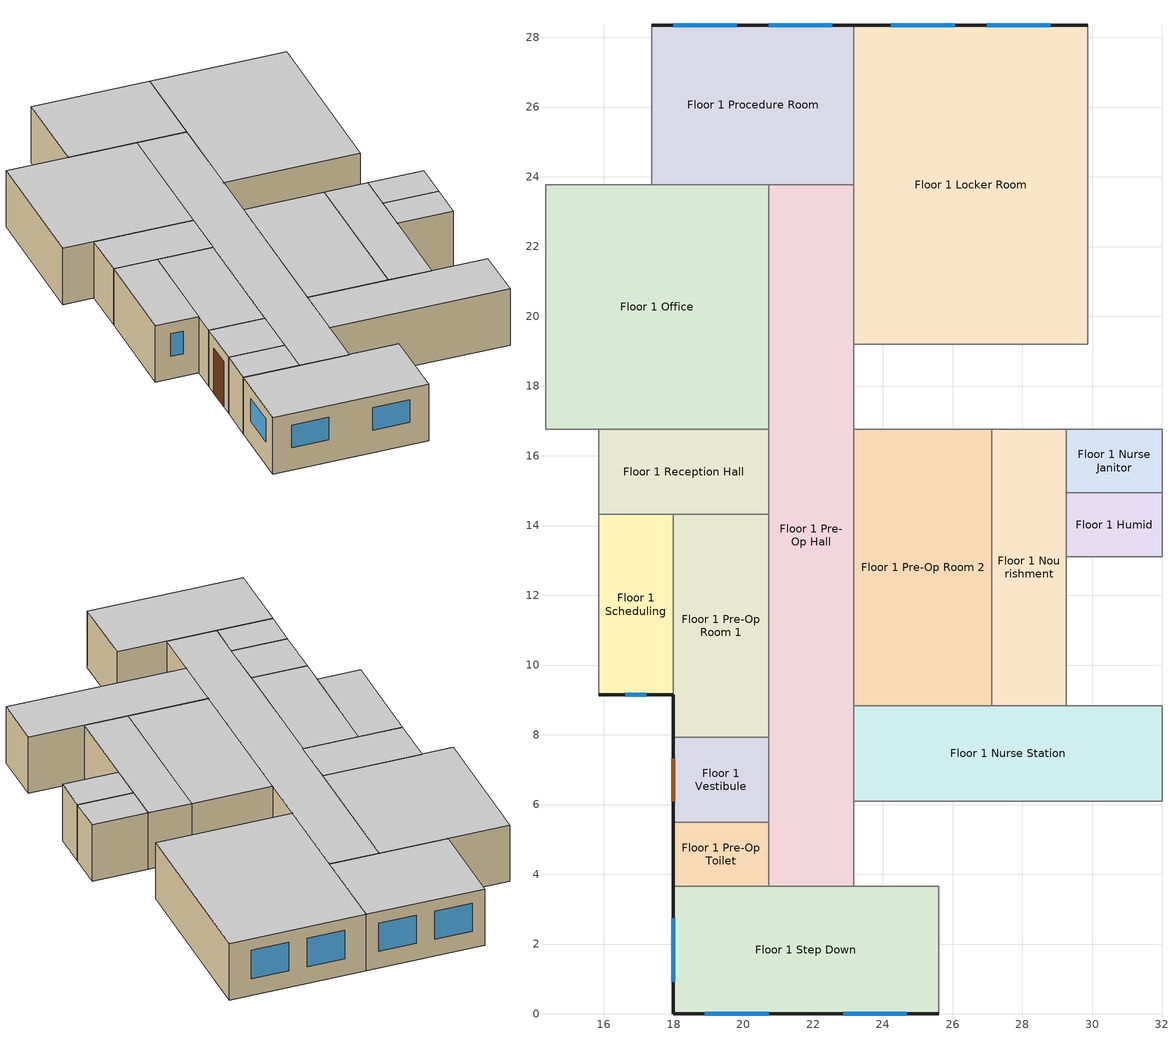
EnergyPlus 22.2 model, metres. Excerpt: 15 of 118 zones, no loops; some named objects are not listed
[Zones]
Floor 1 Reception Hall
 floor ground (ext-slab): 20.73,16.76 20.73,14.33 15.85,14.33 15.85,16.76 z0
 wall adiabatic (int-walls): 15.85,16.76 15.85,14.33 20.73,14.33 20.73,16.76 15.85,16.76 z0:3.05
 ceiling adiabatic (INT-FLOOR-UNDERSIDE): 20.73,16.76 15.85,16.76 15.85,14.33 20.73,14.33 z3.05
Floor 1 Pre-Op Toilet
 floor ground (ext-slab): 17.98,5.49 20.73,5.49 20.73,3.66 17.98,3.66 z0
 wall outside (Steel Frame Non-res Ext Wall): 17.98,5.49 17.98,3.66 z0:3.05
 wall adiabatic (int-walls): 17.98,3.66 20.73,3.66 20.73,5.49 17.98,5.49 z0:3.05
 ceiling adiabatic (INT-FLOOR-UNDERSIDE): 20.73,5.49 17.98,5.49 17.98,3.66 20.73,3.66 z3.05
Floor 1 Vestibule
 floor ground (ext-slab): 20.73,5.49 17.98,5.49 17.98,7.92 20.73,7.92 z0
 wall outside (Steel Frame Non-res Ext Wall): 17.98,7.92 17.98,5.49 z0:3.05
 wall adiabatic (int-walls): 17.98,5.49 20.73,5.49 20.73,7.92 17.98,7.92 z0:3.05
 door (Swinging Door Non-res): 17.98,7.32 17.98,6.1 z0:2.44
 ceiling adiabatic (INT-FLOOR-UNDERSIDE): 17.98,5.49 20.73,5.49 20.73,7.92 17.98,7.92 z3.05
Floor 1 Nourishment
 floor ground (ext-slab): 27.13,16.76 29.26,16.76 29.26,8.84 27.13,8.84 z0
 wall adiabatic (int-walls): 27.13,16.76 27.13,8.84 29.26,8.84 29.26,16.76 27.13,16.76 z0:3.05
 ceiling adiabatic (INT-FLOOR-UNDERSIDE): 29.26,16.76 27.13,16.76 27.13,8.84 29.26,8.84 z3.05
Floor 1 Office
 floor ground (ext-slab): 20.73,23.77 20.73,16.76 14.33,16.76 14.33,23.77 z0
 wall adiabatic (int-walls): 20.73,16.76 20.73,23.77 14.33,23.77 14.33,16.76 20.73,16.76 z0:3.05
 ceiling adiabatic (INT-FLOOR-UNDERSIDE): 20.73,16.76 20.73,23.77 14.33,23.77 14.33,16.76 z3.05
Floor 1 Nurse Janitor
 floor ground (ext-slab): 29.26,14.94 29.26,16.76 32,16.76 32,14.94 z0
 wall adiabatic (int-walls): 32,14.94 32,16.76 29.26,16.76 29.26,14.94 32,14.94 z0:3.05
 ceiling adiabatic (INT-FLOOR-UNDERSIDE): 32,16.76 29.26,16.76 29.26,14.94 32,14.94 z3.05
Floor 1 Pre-Op Hall
 floor ground (ext-slab): 20.73,3.66 20.73,23.77 23.16,23.77 23.16,3.66 z0
 wall adiabatic (int-walls): 20.73,23.77 20.73,3.66 23.16,3.66 23.16,23.77 20.73,23.77 z0:3.05
 ceiling adiabatic (INT-FLOOR-UNDERSIDE): 20.73,3.66 23.16,3.66 23.16,23.77 20.73,23.77 z3.05
Floor 1 Humid
 floor ground (ext-slab): 32,14.94 32,13.11 29.26,13.11 29.26,14.94 z0
 wall adiabatic (int-walls): 32,14.94 29.26,14.94 29.26,13.11 32,13.11 32,14.94 z0:3.05
 ceiling adiabatic (INT-FLOOR-UNDERSIDE): 32,13.11 32,14.94 29.26,14.94 29.26,13.11 z3.05
Floor 1 Scheduling
 floor ground (ext-slab): 17.98,9.14 15.85,9.14 15.85,14.33 17.98,14.33 z0
 wall outside (Steel Frame Non-res Ext Wall): 15.85,9.14 17.98,9.14 z0:3.05
 wall adiabatic (int-walls): 17.98,9.14 17.98,14.33 15.85,14.33 15.85,9.14 z0:3.05
 window (Window Non-res Fixed): 16.61,9.14 17.22,9.14 z1.22:2.44
 ceiling adiabatic (INT-FLOOR-UNDERSIDE): 15.85,9.14 17.98,9.14 17.98,14.33 15.85,14.33 z3.05
Floor 1 Nurse Station
 floor ground (ext-slab): 23.16,6.1 23.16,8.84 32,8.84 32,6.1 z0
 wall adiabatic (int-walls): 23.16,8.84 23.16,6.1 32,6.1 32,8.84 23.16,8.84 z0:3.05
 ceiling adiabatic (INT-FLOOR-UNDERSIDE): 23.16,6.1 32,6.1 32,8.84 23.16,8.84 z3.05
Floor 1 Pre-Op Room 1
 floor ground (ext-slab): 20.73,7.92 17.98,7.92 17.98,14.33 20.73,14.33 z0
 wall outside (Steel Frame Non-res Ext Wall): 17.98,9.14 17.98,7.92 z0:3.05
 wall adiabatic (int-walls): 17.98,7.92 20.73,7.92 20.73,14.33 17.98,14.33 17.98,9.14 z0:3.05
 ceiling adiabatic (INT-FLOOR-UNDERSIDE): 20.73,7.92 20.73,14.33 17.98,14.33 17.98,7.92 z3.05
Floor 1 Pre-Op Room 2
 floor ground (ext-slab): 27.13,16.76 27.13,8.84 23.16,8.84 23.16,16.76 z0
 wall adiabatic (int-walls): 27.13,8.84 27.13,16.76 23.16,16.76 23.16,8.84 27.13,8.84 z0:3.05
 ceiling adiabatic (INT-FLOOR-UNDERSIDE): 27.13,16.76 23.16,16.76 23.16,8.84 27.13,8.84 z3.05
Floor 1 Procedure Room
 floor ground (ext-slab): 17.37,28.35 23.16,28.35 23.16,23.77 17.37,23.77 z0
 wall outside (Steel Frame Non-res Ext Wall): 23.16,28.35 17.37,28.35 z0:3.05
 wall adiabatic (int-walls): 17.37,28.35 17.37,23.77 23.16,23.77 23.16,28.35 z0:3.05
 window (Window Non-res Fixed): 19.81,28.35 17.98,28.35 / 22.56,28.35 20.73,28.35 z0.91:2.44
 ceiling adiabatic (INT-FLOOR-UNDERSIDE): 23.16,23.77 23.16,28.35 17.37,28.35 17.37,23.77 z3.05
Floor 1 Locker Room
 floor ground (ext-slab): 23.16,28.35 29.87,28.35 29.87,19.2 23.16,19.2 z0
 wall outside (Steel Frame Non-res Ext Wall): 29.87,28.35 23.16,28.35 z0:3.05
 wall adiabatic (int-walls): 23.16,28.35 23.16,23.77 23.16,19.2 29.87,19.2 29.87,28.35 z0:3.05
 window (Window Non-res Fixed): 28.8,28.35 26.97,28.35 / 26.06,28.35 24.23,28.35 z0.91:2.44
 ceiling adiabatic (INT-FLOOR-UNDERSIDE): 29.87,28.35 23.16,28.35 23.16,19.2 29.87,19.2 z3.05
Floor 1 Step Down
 floor ground (ext-slab): 17.98,3.66 25.6,3.66 25.6,0 17.98,0 z0
 wall outside (Steel Frame Non-res Ext Wall): 17.98,3.66 17.98,0 25.6,0 z0:3.05
 wall adiabatic (int-walls): 25.6,0 25.6,3.66 17.98,3.66 z0:3.05
 window (Window Non-res Fixed): 18.9,0 20.73,0 / 22.86,0 24.69,0 / 17.98,2.74 17.98,0.91 z1.22:2.44
 ceiling adiabatic (INT-FLOOR-UNDERSIDE): 17.98,0 25.6,0 25.6,3.66 17.98,3.66 z3.05
[Building]
Ref Bldg OutPatient New2004_v1.3_5.0: North Axis {deg}=0; Terrain=City; Loads Convergence Tolerance Value {W}=0.04; Temperature Convergence Tolerance Value {deltaC}=0.2; Solar Distribution=FullInteriorAndExterior; Maximum Number of Warmup Days=25; Minimum Number of Warmup Days=6
[Site:Location]
USA NM-ALBUQUERQUE: Latitude {deg}=35.03; Longitude {deg}=-106.62; Time Zone {hr}=-7; Elevation {m}=1619
[SizingPeriod:DesignDay] Day of Month=21; Humidity Condition Type=Wetbulb; Barometric Pressure {Pa}=83328; Rain Indicator=No; Snow Indicator=No; Daylight Saving Time Indicator=No; Solar Model Indicator=ASHRAEClearSky
Name | Month | Day Type | Maximum Dry-Bulb Temperature {C} | Daily Dry-Bulb Temperature Range {deltaC} | Wetbulb or DewPoint at Maximum Dry-Bulb {C} | Wind Speed {m/s} | Wind Direction {deg} | Sky Clearness
ALBUQUERQUE Ann Htg 99.6% Condns DB | 1 | WinterDesignDay | -9 | 0 | -9 | 3.3 | 0 | 0
ALBUQUERQUE Ann Clg .4% Condns WB=>MDB | 7 | SummerDesignDay | 28.3 | 14.1 | 18.5 | 4.4 | 260 | 1
[Site:WaterMainsTemperature]
Calculation Method=CORRELATION; Annual Average Outdoor Air Temperature {C}=13.18; Maximum Difference In Monthly Average Outdoor Air Temperatures {deltaC}=24
[Site:GroundTemperature:BuildingSurface]
19.213, 19.212, 19.191, 19.196, 20.446, 21.39, 21.565, 21.74, 21.83, 19.836, 19.374, 19.272
[Construction]
Steel Frame Non-res Ext Wall: Wood Siding, Steel Frame NonRes Wall Insulation, 1/2IN Gypsum
ext-slab: HW CONCRETE, CP02 CARPET PAD
int-walls: 1/2IN Gypsum, 1/2IN Gypsum
INT-FLOOR-UNDERSIDE: CP02 CARPET PAD, MAT-CC05 4 HW CONCRETE
Window Non-res Fixed: NonRes Fixed Assembly Window
Swinging Door Non-res: Opaque Door panel NonRes
InteriorFurnishings: Std Wood 6inch
[Material] Thermal Absorptance=0.9
Name | Roughness | Thickness {m} | Conductivity {W/m-K} | Density {kg/m3} | Specific Heat {J/kg-K} | Solar Absorptance | Visible Absorptance
Steel Frame NonRes Wall Insulation | MediumRough | 0.0539159 | 0.049 | 265 | 836.8 | 0.7 | 0.7
Std Wood 6inch | MediumSmooth | 0.15 | 0.12 | 540 | 1210 | 0.7 | 0.7
Wood Siding | MediumSmooth | 0.01 | 0.11 | 544.62 | 1210 | 0.78 | 0.78
1/2IN Gypsum | Smooth | 0.0127 | 0.16 | 784.9 | 830 | 0.92 | 0.92
HW CONCRETE | Rough | 0.2032 | 1.311 | 2240 | 836.8 | 0.7 | 0.7
MAT-CC05 4 HW CONCRETE | Rough | 0.1016 | 1.311 | 2240 | 836.8 | 0.7 | 0.7
[WindowMaterial:SimpleGlazingSystem]
NonRes Fixed Assembly Window: U-Factor {W/m2-K}=3.23646; Solar Heat Gain Coefficient=0.39
[Material:NoMass] Thermal Absorptance=0.9; Solar Absorptance=0.7
Name | Roughness | Thermal Resistance {m2-K/W} | Visible Absorptance
Opaque Door panel NonRes | MediumRough | 0.101897 | 0.7
CP02 CARPET PAD | VeryRough | 0.2165 | 0.8
[Zone] Type=1; Multiplier=1; Floor Area {m2}=autocalculate; Part of Total Floor Area=Yes
Floor 1 Humid; Floor 1 Locker Room; Floor 1 Nourishment; Floor 1 Nurse Janitor; Floor 1 Nurse Station; Floor 1 Office; Floor 1 Pre-Op Hall; Floor 1 Pre-Op Room 1; Floor 1 Pre-Op Room 2; Floor 1 Pre-Op Toilet; Floor 1 Procedure Room; Floor 1 Reception Hall; Floor 1 Scheduling; Floor 1 Step Down; Floor 1 Vestibule
[People] Number of People Schedule=BLDG_OCC_SCH; Number of People Calculation Method=Area/person; Fraction Radiant=0.3; Sensible Heat Fraction=AUTOCALCULATE; Activity Level Schedule=ACTIVITY_SCH; Enable ASHRAE 55 Comfort Warnings=No; Mean Radiant Temperature Calculation Type=ZoneAveraged; Work Efficiency Schedule=WORK_EFF_SCH; Clothing Insulation Calculation Method=ClothingInsulationSchedule; Clothing Insulation Schedule=CLOTHING_SCH; Air Velocity Schedule=AIR_VELO_SCH; Thermal Comfort Model 1 Type=FANGER
Name | Zone or ZoneList or Space or SpaceList | Floor Area per Person {m2/person}
Floor 1 Humid People | Floor 1 Humid | 20
Floor 1 Locker Room People | Floor 1 Locker Room | 6.67
Floor 1 Nourishment People | Floor 1 Nourishment | 5
Floor 1 Nurse Station People | Floor 1 Nurse Station | 5
Floor 1 Office People | Floor 1 Office | 20
Floor 1 Pre-Op Room 1 People | Floor 1 Pre-Op Room 1 | 10
Floor 1 Pre-Op Room 2 People | Floor 1 Pre-Op Room 2 | 10
Floor 1 Procedure Room People | Floor 1 Procedure Room | 5
Floor 1 Scheduling People | Floor 1 Scheduling | 20
Floor 1 Step Down People | Floor 1 Step Down | 5
[Lights] Schedule=BLDG_LIGHT_SCH; Design Level Calculation Method=Watts/Area; Return Air Fraction=0; Fraction Radiant=0.7; Fraction Visible=0.2; Fraction Replaceable=1; Return Air Fraction Calculated from Plenum Temperature=No
Name | Zone or ZoneList or Space or SpaceList | Watts per Zone Floor Area {W/m2}
Floor 1 Humid_Lights | Floor 1 Humid | 11.84
Floor 1 Locker Room_Lights | Floor 1 Locker Room | 8.61
Floor 1 Nourishment_Lights | Floor 1 Nourishment | 10.76
Floor 1 Nurse Janitor_Lights | Floor 1 Nurse Janitor | 9.69
Floor 1 Nurse Station_Lights | Floor 1 Nurse Station | 10.76
Floor 1 Office_Lights | Floor 1 Office | 11.84
Floor 1 Pre-Op Hall_Lights | Floor 1 Pre-Op Hall | 10.76
Floor 1 Pre-Op Room 1_Lights | Floor 1 Pre-Op Room 1 | 7.53
Floor 1 Pre-Op Room 2_Lights | Floor 1 Pre-Op Room 2 | 7.53
Floor 1 Pre-Op Toilet_Lights | Floor 1 Pre-Op Toilet | 9.69
Floor 1 Procedure Room_Lights | Floor 1 Procedure Room | 23.68
Floor 1 Reception Hall_Lights | Floor 1 Reception Hall | 10.76
Floor 1 Scheduling_Lights | Floor 1 Scheduling | 11.84
Floor 1 Step Down_Lights | Floor 1 Step Down | 8.61
Floor 1 Vestibule_Lights | Floor 1 Vestibule | 10.76
[ElectricEquipment] Fraction Latent=0
Name | Zone or ZoneList or Space or SpaceList | Schedule | Design Level Calculation Method | Watts per Zone Floor Area {W/m2} | Fraction Radiant | Fraction Lost | Design Level {W}
Floor 1 Humid_PlugMisc_Equip | Floor 1 Humid | BLDG_EQUIP_SCH | Watts/Area | 11.84 | 0.5 | 0
Floor 1 Locker Room_PlugMisc_Equip | Floor 1 Locker Room | BLDG_EQUIP_SCH | Watts/Area | 32.29 | 0.5 | 0
Floor 1 Nourishment_PlugMisc_Equip | Floor 1 Nourishment | BLDG_EQUIP_SCH | Watts/Area | 21.53 | 0.5 | 0
Floor 1 Nurse Station_PlugMisc_Equip | Floor 1 Nurse Station | BLDG_EQUIP_SCH | Watts/Area | 21.53 | 0.5 | 0
Floor 1 Office_PlugMisc_Equip | Floor 1 Office | BLDG_EQUIP_SCH | Watts/Area | 11.84 | 0.5 | 0
Floor 1 Pre-Op Hall_PlugMisc_Equip | Floor 1 Pre-Op Hall | BLDG_EQUIP_SCH | Watts/Area | 4.31 | 0.5 | 0
Floor 1 Pre-Op Room 1_PlugMisc_Equip | Floor 1 Pre-Op Room 1 | BLDG_EQUIP_SCH | Watts/Area | 21.53 | 0.5 | 0
Floor 1 Pre-Op Room 2_PlugMisc_Equip | Floor 1 Pre-Op Room 2 | BLDG_EQUIP_SCH | Watts/Area | 21.53 | 0.5 | 0
Floor 1 Pre-Op Toilet_PlugMisc_Equip | Floor 1 Pre-Op Toilet | BLDG_EQUIP_SCH | Watts/Area | 4.31 | 0.3 | 0.7
Floor 1 Pre-Op Toilet_ZoneExhaustFans | Floor 1 Pre-Op Toilet | AHU-1_Fan_Sch | EquipmentLevel |  | 0 | 1 | 15.7101
Floor 1 Procedure Room_PlugMisc_Equip | Floor 1 Procedure Room | BLDG_EQUIP_SCH | Watts/Area | 32.29 | 0.5 | 0
Floor 1 Reception Hall_PlugMisc_Equip | Floor 1 Reception Hall | BLDG_EQUIP_SCH | Watts/Area | 4.31 | 0.5 | 0
Floor 1 Scheduling_PlugMisc_Equip | Floor 1 Scheduling | BLDG_EQUIP_SCH | Watts/Area | 11.84 | 0.5 | 0
Floor 1 Step Down_PlugMisc_Equip | Floor 1 Step Down | BLDG_EQUIP_SCH | Watts/Area | 32.29 | 0.5 | 0
Floor 1 Vestibule_PlugMisc_Equip | Floor 1 Vestibule | BLDG_EQUIP_SCH | Watts/Area | 4.31 | 0.5 | 0
[Exterior:Lights]
Exterior Facade Lighting: Schedule=ALWAYS_ON; Design Level {W}=14095; Control Option=AstronomicalClock
[ZoneInfiltration:DesignFlowRate] Schedule=INFIL_SCH; Design Flow Rate Calculation Method=Flow/ExteriorWallArea; Flow Rate per Exterior Surface Area {m3/s-m2}=0.000302; Constant Term Coefficient=1; Temperature Term Coefficient=0; Velocity Term Coefficient=0; Velocity Squared Term Coefficient=0
Name | Zone or ZoneList or Space or SpaceList
Floor 1 Locker Room_Infiltration | Floor 1 Locker Room
Floor 1 Pre-Op Room 1_Infiltration | Floor 1 Pre-Op Room 1
Floor 1 Pre-Op Toilet_Infiltration | Floor 1 Pre-Op Toilet
Floor 1 Procedure Room_Infiltration | Floor 1 Procedure Room
Floor 1 Scheduling_Infiltration | Floor 1 Scheduling
Floor 1 Step Down_Infiltration | Floor 1 Step Down
Floor 1 Vestibule_Infiltration | Floor 1 Vestibule
[InternalMass] Construction=InteriorFurnishings
Name | Zone or ZoneList | Surface Area {m2}
Floor 1 Humid Internal Mass | Floor 1 Humid | 10.0335
Floor 1 Locker Room Internal Mass | Floor 1 Locker Room | 122.632
Floor 1 Nourishment Internal Mass | Floor 1 Nourishment | 33.8167
Floor 1 Nurse Janitor Internal Mass | Floor 1 Nurse Janitor | 10.0335
Floor 1 Nurse Station Internal Mass | Floor 1 Nurse Station | 48.4954
Floor 1 Office Internal Mass | Floor 1 Office | 89.7443
Floor 1 Pre-Op Hall Internal Mass | Floor 1 Pre-Op Hall | 98.1056
Floor 1 Pre-Op Room 1 Internal Mass | Floor 1 Pre-Op Room 1 | 35.1173
Floor 1 Pre-Op Room 2 Internal Mass | Floor 1 Pre-Op Room 2 | 62.8025
Floor 1 Pre-Op Toilet Internal Mass | Floor 1 Pre-Op Toilet | 10.0335
Floor 1 Procedure Room Internal Mass | Floor 1 Procedure Room | 52.9547
Floor 1 Reception Hall Internal Mass | Floor 1 Reception Hall | 23.7832
Floor 1 Scheduling Internal Mass | Floor 1 Scheduling | 22.1109
Floor 1 Step Down Internal Mass | Floor 1 Step Down | 55.7418
Floor 1 Vestibule Internal Mass | Floor 1 Vestibule | 13.378
[ZoneMixing] Schedule=AHU-1_Fan_Sch; Delta Temperature {deltaC}=0
Name | Zone or Space | Design Flow Rate Calculation Method | Flow Rate per Floor Area {m3/s-m2} | Source Zone or Space | Design Flow Rate {m3/s}
Floor 1 Nurse Janitor Transfer Air | Floor 1 Nurse Janitor | Flow/Area | 0.00075 | Floor 1 Nurse Station
Floor 1 Pre-Op Toilet Transfer Air | Floor 1 Pre-Op Toilet | Flow/Zone |  | Floor 1 Pre-Op Hall | 0.04248
Floor 1 Storage Transfer Air | Floor 1 Storage | Flow/Area | 0.00075 | Floor 1 Step Down
[Schedule:Compact]
ALWAYS_ON: Through: 12/31, For: AllDays, Until: 24:00, 1
BLDG_EQUIP_SCH: Through: 12/31, For: Weekdays SummerDesignDay, Until: 04:00, 0.3, Until: 06:00, 0.5, Until: 18:00, 1, Until: 20:00, 0.5, Until: 24:00, 0.3, For: Saturday, Until: 07:00, 0.3, Until: 09:00, 0.5, Until: 15:00, 0.8, Until: 20:00, 0.5, Until: 24:00, 0.3, For: AllOtherDays, Until: 08:00, 0.3, Until: 17:00, 0.5, Until: 24:00, 0.3
BLDG_LIGHT_SCH: Through: 12/31, For: Weekdays SummerDesignDay, Until: 04:00, 0.1, Until: 06:00, 0.3, Until: 07:00, 0.6, Until: 18:00, 0.9, Until: 20:00, 0.6, Until: 22:00, 0.3, Until: 24:00, 0.1, For: Saturday, Until: 07:00, 0.1, Until: 09:00, 0.3, Until: 15:00, 0.4, Until: 20:00, 0.3, Until: 24:00, 0.1, For: AllOtherDays, Until: 08:00, 0.05, Until: 17:00, 0.1, Until: 24:00, 0.05
BLDG_OCC_SCH: Through: 12/31, For: Weekdays SummerDesignDay, Until: 04:00, 0.05, Until: 06:00, 0.2, Until: 07:00, 0.5, Until: 18:00, 0.9, Until: 20:00, 0.5, Until: 22:00, 0.2, Until: 24:00, 0.05, For: Saturday, Until: 07:00, 0.05, Until: 09:00, 0.2, Until: 15:00, 0.3, Until: 20:00, 0.2, Until: 24:00, 0.05, For: AllOtherDays, Until: 08:00, 0, Until: 17:00, 0.05, Until: 24:00, 0
CLOTHING_SCH: Through: 04/30, For: AllDays, Until: 24:00, 1, Through: 09/30, For: AllDays, Until: 24:00, 0.5, Through: 12/31, For: AllDays, Until: 24:00, 1
WORK_EFF_SCH: Through: 12/31, For: AllDays, Until: 24:00, 0
AIR_VELO_SCH: Through: 12/31, For: AllDays, Until: 24:00, 0.2
ACTIVITY_SCH: Through: 12/31, For: AllDays, Until: 24:00, 120
INFIL_SCH: Through: 12/31, For: SummerDesignDay WinterDesignDay, Until: 24:00, 1, For: AllOtherDays, Until: 24:00, 0.5
AHU-1_Fan_Sch: Through: 12/31, For: Weekdays Saturday, Until: 04:00, 0, Until: 21:00, 1, Until: 24:00, 0, For: SummerDesignDay WinterDesignDay, Until: 24:00, 1, For: AllOtherDays, Until: 24:00, 0
